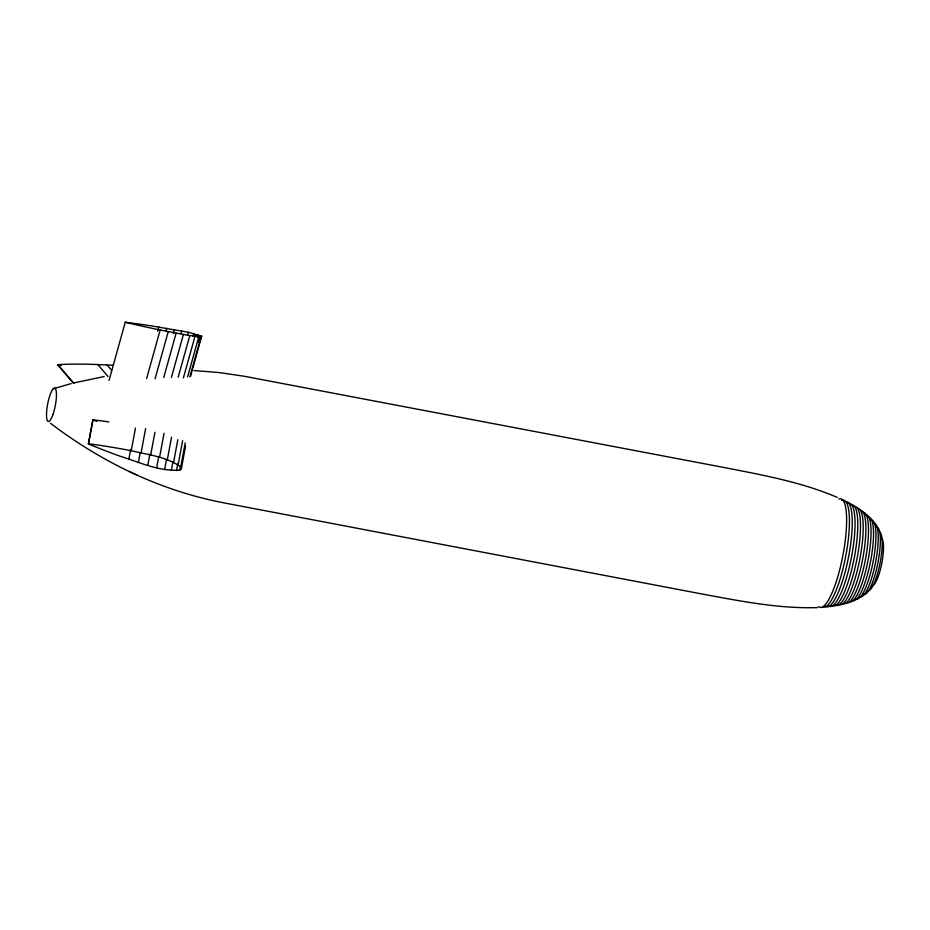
<?xml version="1.0" encoding="UTF-8"?>
<svg xmlns="http://www.w3.org/2000/svg" width="930" height="930" viewBox="0 0 930 930"><rect width="100%" height="100%" fill="white"/><g stroke="black" fill="none" stroke-linecap="round" stroke-linejoin="round"><path stroke-width="1.4" d="M185.57 446.121L181.338 468.79L179.885 470.069C159.03 471.708 139.093 462.071 119.54 456.037A722.168 680.028 10.6 0 1 96.976 447.446L88.408 443.959L92.907 419.86L102.149 420.918A722.168 680.028 10.6 0 1 108.845 421.929M88.408 443.959L92.965 419.639M128.828 459.327L130.677 449.399M181.338 468.79L180.757 466.965C166.505 456.618 147.94 454.828 131.235 450.701L135.466 428.033M138.384 462.501L140.232 452.585M141.104 452.736L145.603 428.649M147.789 465.372L149.904 454.038M150.695 454.968L154.926 432.299M156.67 467.744L158.774 456.409M159.565 457.362L164.052 433.275M164.633 469.464L166.482 459.536M167.307 459.873L171.539 437.193M171.341 470.429L172.934 461.931M173.584 462.384L177.816 439.716M176.502 470.627L177.828 463.547M178.13 464.802L182.629 440.704M179.885 470.069L180.687 465.825M180.757 466.965L185.244 442.878M73.621 383.427L57.614 364.676L66.274 364.235A722.168 608.813 -40.5 0 1 88.641 364.2L113.355 365.257M109.043 380.486L125.259 322.222L132.386 323.163A601.815 201.88 15.6 0 1 151.137 325.837L188.325 332.243L201.694 336.242L190.476 376.429M157.67 331.161L158.832 327M146.615 378.522L160.158 330.034L189.79 335.614L201.694 336.242M165.959 331.034L166.737 328.267M155.078 378.801L168.225 331.696M173.34 333.742L174.503 329.58M163.715 377.58L176.084 333.242M181.025 333.696L181.803 330.929M171.387 377.522L183.384 334.568M187.546 335.021L188.325 332.243M178.176 377.173L189.79 335.614M193.01 336.265L193.789 333.498M183.408 377.882L195.009 336.323M197.172 337.381L197.951 334.614M187.616 376.848L198.834 336.66M198.695 342.473L200.624 335.544M189.883 376.813L201.101 336.637M53.277 388.74L71.157 383.613M74.481 382.788L104.148 376.569M817.389 607.604C778.643 608.79 740.373 601.082 702.464 594.084L224.072 502.898C160.867 490.866 101.475 462.129 50.464 423.243M194.056 370.547L219.073 372.546L243.8 376.173L725.284 467.744C763.181 475.16 801.637 482.089 837.302 497.411M88.466 443.738L97.65 445.017A722.168 680.028 10.6 0 1 121.528 448.888L131.235 450.701M160.158 330.034L152.229 328.348A601.815 201.88 15.6 0 1 132.758 324.024L125.259 322.222M61.229 365.595L57.614 364.676M96.778 421.453L92.907 419.86M129.072 471.405L134.164 473.777M134.862 474.091L137.094 475.125M106.95 364.804L111.658 370.326M97.72 364.409L108.078 376.545M57.683 364.455L73.679 383.207M881.291 538.238A24.168 5.545 -79.2 0 1 881.733 563.615A24.168 5.545 -79.2 0 1 871.922 585.598M879.443 531.727A30.237 6.94 -79.2 0 1 880.199 562.418A30.237 6.94 -79.2 0 1 868.236 590.98M876.676 526.903A34.387 7.893 -79.2 0 1 877.839 563.196A34.387 7.893 -79.2 0 1 863.354 594.293M873.584 523.148A37.595 8.637 -79.2 0 1 875.735 561.534A37.595 8.637 -79.2 0 1 859.634 596.851M870.957 519.963A40.246 9.242 -79.2 0 1 873.27 561.046A40.246 9.242 -79.2 0 1 856.03 598.85M868.271 517.173A42.501 9.765 -79.2 0 1 870.713 560.546A42.501 9.765 -79.2 0 1 852.519 600.478M865.539 514.662A44.454 10.207 -79.2 0 1 868.376 558.477A44.454 10.207 -79.2 0 1 849.753 602.036M862.761 512.372A46.186 10.614 -79.2 0 1 865.412 559.523A46.186 10.614 -79.2 0 1 845.637 602.907M860.75 510.279A47.732 10.962 -79.2 0 1 862.366 560.662A47.732 10.962 -79.2 0 1 842.255 603.837M857.948 508.326A49.127 11.288 -79.2 0 1 859.262 561.906A49.127 11.288 -79.2 0 1 838.186 604.116M854.275 506.501A50.383 11.579 -79.2 0 1 856.821 559.697A50.383 11.579 -79.2 0 1 834.849 604.744M851.403 504.781A51.534 11.834 -79.2 0 1 854.007 559.197A51.534 11.834 -79.2 0 1 831.536 605.279M847.59 503.421A52.592 12.078 -79.2 0 1 851.531 556.838A52.592 12.078 -79.2 0 1 828.235 605.709M845.614 501.63A53.556 12.299 -79.2 0 1 848.323 558.174A53.556 12.299 -79.2 0 1 824.968 606.069M841.743 500.433A54.452 12.509 -79.2 0 1 846.172 553.838A54.452 12.509 -79.2 0 1 822.504 606.895M838.802 499.038A55.277 12.695 -79.2 0 1 842.94 555.198A55.277 12.695 -79.2 0 1 818.458 606.558M52.894 414.675A16.984 3.894 -79.2 0 0 54.893 388.194A16.984 3.894 -79.2 0 0 46.639 411.502A16.984 3.894 -79.2 0 0 52.894 414.675"/></g></svg>
